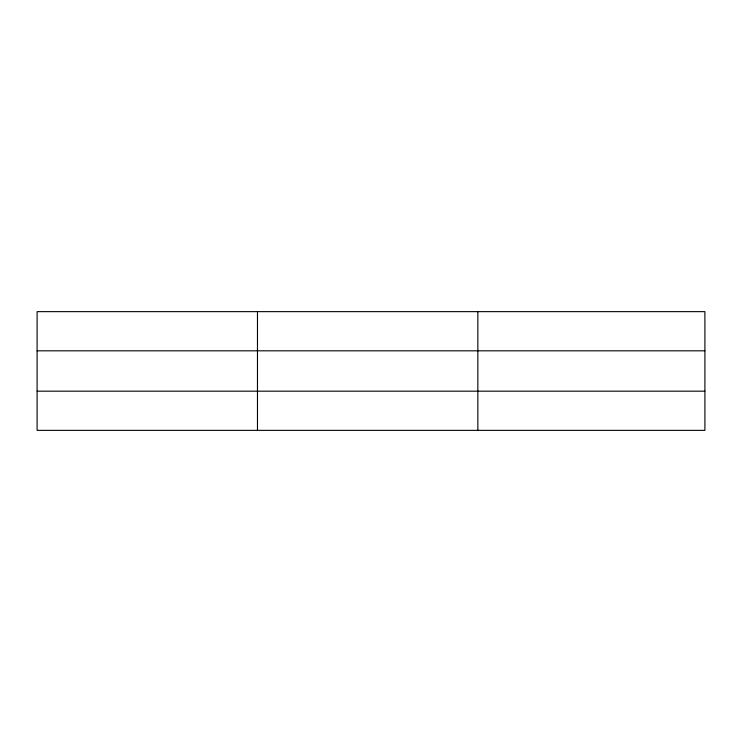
<?xml version="1.0" encoding="UTF-8"?>
<svg xmlns="http://www.w3.org/2000/svg" width="742" height="742" viewBox="0 0 742 742"><rect width="100%" height="100%" fill="white"/><g stroke="black" fill="none" stroke-linecap="round" stroke-linejoin="round"><path stroke-width="1.11" d="M257.474 430.36L257.474 311.64M477.848 430.36L477.848 311.64M704.9 350.818L704.9 311.64L37.1 311.64L37.1 430.36L704.9 430.36L704.9 350.818L37.1 350.818M37.1 391.182L704.9 391.182"/></g></svg>
